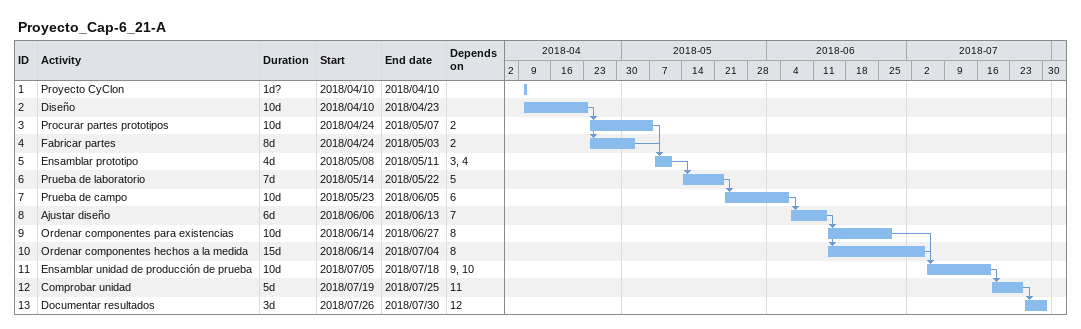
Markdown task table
Proyecto_Cap-6_21-A

| ID | Task | Duration | Start | Finish | Predecessors |
|---|---|---|---|---|---|
| 1 | Proyecto CyClon | 1d? | 2018-04-10 | 2018-04-10 |  |
| 2 | Diseño | 10d | 2018-04-10 | 2018-04-23 |  |
| 3 | Procurar partes prototipos | 10d | 2018-04-24 | 2018-05-07 | 2 |
| 4 | Fabricar partes | 8d | 2018-04-24 | 2018-05-03 | 2 |
| 5 | Ensamblar prototipo | 4d | 2018-05-08 | 2018-05-11 | 3, 4 |
| 6 | Prueba de laboratorio | 7d | 2018-05-14 | 2018-05-22 | 5 |
| 7 | Prueba de campo | 10d | 2018-05-23 | 2018-06-05 | 6 |
| 8 | Ajustar diseño | 6d | 2018-06-06 | 2018-06-13 | 7 |
| 9 | Ordenar componentes para existencias | 10d | 2018-06-14 | 2018-06-27 | 8 |
| 10 | Ordenar componentes hechos a la medida | 15d | 2018-06-14 | 2018-07-04 | 8 |
| 11 | Ensamblar unidad de producción de prueba | 10d | 2018-07-05 | 2018-07-18 | 9, 10 |
| 12 | Comprobar unidad | 5d | 2018-07-19 | 2018-07-25 | 11 |
| 13 | Documentar resultados | 3d | 2018-07-26 | 2018-07-30 | 12 |
